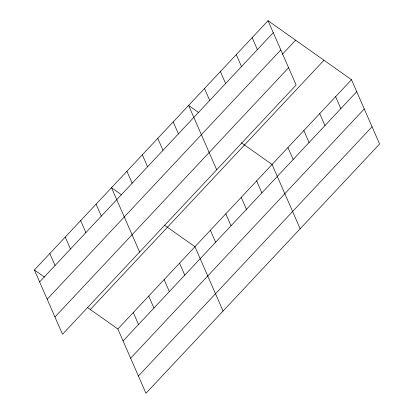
<?xml version="1.0" encoding="UTF-8"?>
<svg xmlns="http://www.w3.org/2000/svg" width="414" height="414" viewBox="0 0 414 414"><rect width="100%" height="100%" fill="white"/><g stroke="black" fill="none" stroke-linecap="round" stroke-linejoin="round"><path stroke-width="0.62" d="M268.044 20.7L296.139 85.01L62.498 334.289L34.398 269.98L268.044 20.7L351.502 79.711L379.602 144.02L145.956 393.3L117.861 328.99L87.168 307.286M39.625 281.939L273.266 32.659M47.17 299.213L280.816 49.934M282.343 54.301L295.586 40.174M54.948 317.015L288.589 67.736M90.319 309.517L323.96 60.237M117.861 328.99L351.502 79.711M123.087 340.95L356.728 91.67M130.633 358.224L364.273 108.944M138.411 376.026L372.051 126.746M198.803 112.67L188.603 105.456L216.698 169.766M241.372 142.763L272.065 164.467L300.16 228.776M121.706 194.932L111.501 187.718L139.601 252.028M164.27 225.025L194.963 246.728L223.058 311.038M34.398 269.98L44.603 277.194M335.614 96.664L340.841 108.618M319.727 113.612L324.954 125.571M303.84 130.565L309.067 142.525M252.157 37.653L257.379 49.608M287.953 147.513L293.179 159.473M236.27 54.601L241.491 66.561M220.377 71.555L225.604 83.509M256.644 180.918L261.871 192.877M204.49 88.503L209.717 100.462M241.222 197.369L246.449 209.329M225.806 213.826L231.028 225.78M173.181 121.907L178.408 133.867M210.384 230.277L215.606 242.237M157.765 138.359L162.987 150.318M142.344 154.81L147.565 166.77M179.541 263.18L184.768 275.139M126.922 171.267L132.149 183.221M164.12 279.631L169.347 291.591M148.704 296.088L153.925 308.042M96.084 204.169L101.306 216.129M133.282 312.539L138.504 324.498M80.663 220.621L85.884 232.58M65.241 237.077L70.468 249.031M49.82 253.528L55.046 265.488"/></g></svg>
